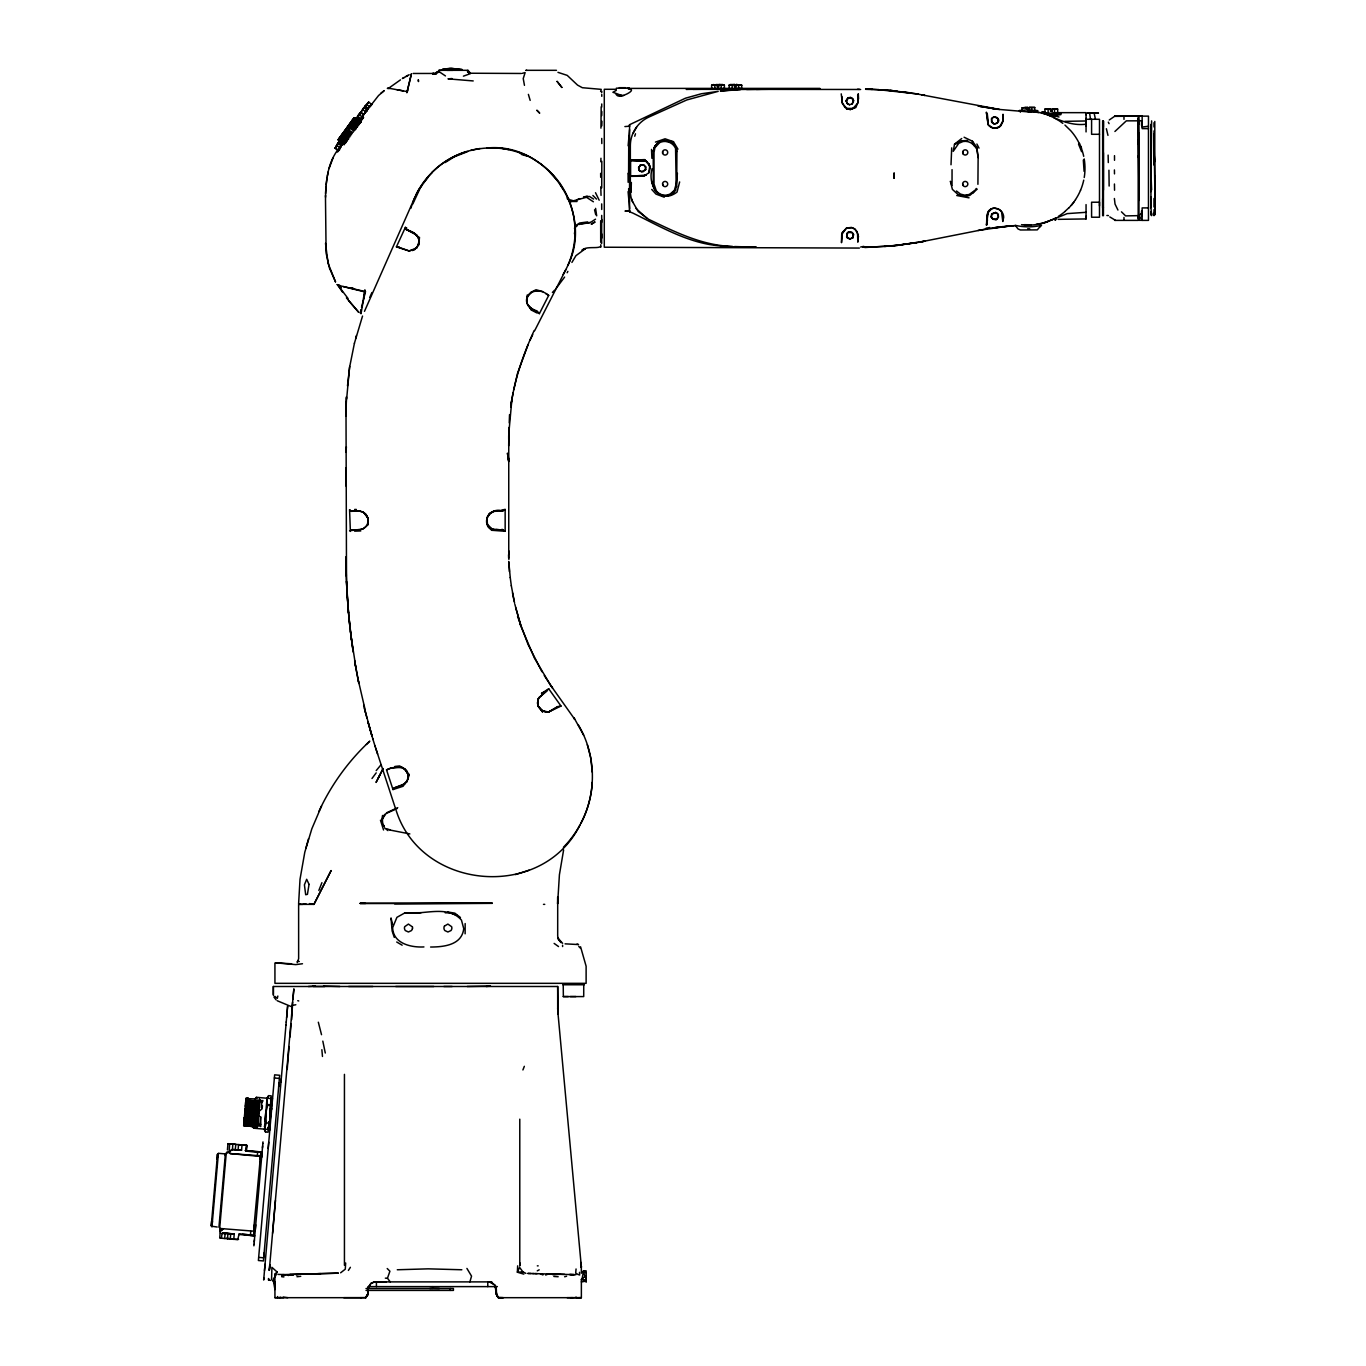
<?xml version="1.0" encoding="UTF-8"?>
<svg xmlns="http://www.w3.org/2000/svg" width="1366" height="1366" viewBox="0 0 1366 1366"><rect width="100%" height="100%" fill="white"/><g stroke="black" fill="none" stroke-linecap="round" stroke-linejoin="round"><path stroke-width="1.5" d="M335.507 281.84L329.479 268.129L326.115 253.154L325.501 199.538C325.723 179.595 327.891 157.619 343.805 143.276M508.715 439.869L508.767 433.346M583.743 984.766L583.709 996.582L563.355 996.582L563.219 984.766M578.211 1297.683L581.37 1297.683L581.37 1279.43L586.116 1275.537L586.116 1281.889L586.116 1270.824L583.606 1270.807L581.37 1273.197L581.301 1266.299L581.335 1267.221M714.828 88.483L714.828 85.221L713.564 84.538L711.635 85.221L711.635 88.483L715.972 89.268L711.635 88.483M894.132 173.602L894.132 178.297L894.132 172.748M952.051 169.64L952.034 185.469L950.377 181.285L952.392 189.379L958.112 194.587L963.184 196.004L969.775 195.423L977.253 189.123M1058.121 219.345L1086.055 218.936L1086.055 216.238M1086.055 131.921L1086.055 124.204C1072.242 125.945 1059.675 120.498 1047.568 114.71A56.894 56.894 0 0 0 1026.976 111.414M1103.438 127.328L1103.438 121.267M1138.988 133.219L1138.971 200.461L1138.185 118.398L1138.971 124.255L1138.185 123.333M1150.821 196.994L1150.821 207.683L1151.623 120.874M1150.821 205.088L1150.821 197.438M1150.821 191.616L1150.821 129.258M1153.997 209.664L1153.997 215.674L1154.782 211.371M1154.782 202.117L1154.782 175.941M1154.782 185.656L1153.997 133.902M274.942 1289.572L273.61 1281.974L274.925 1284.364L274.942 1297.683L278.083 1297.683M465.123 933.815L465.157 923.553M729.359 89.268L738.579 88.483L738.596 84.812L736.172 84.538L736.172 86.912L734.601 86.912L734.601 84.538L730.247 84.538L729 85.273L729.598 89.268L729 88.483M858.565 99.018L858.292 93.776L857.677 103.201L853.016 108.426L846.835 108.409L842.429 103.628L841.234 93.861M1086.055 114.778L1086.055 112.661L1055.696 112.661M1150.821 143.55L1150.838 124.391M1151.606 215.657L1151.623 213.523M346.008 415.896L346.418 397.369M508.681 445.811L508.972 427.49M601.723 107.06L601.74 103.97M630.511 176.897L630.511 159.668M1084.092 171.348L1083.323 160.078M1086.055 118.381L1086.055 119.901M1138.185 143.976L1138.185 116.127L1114.878 116.127L1109.26 119.986M600.938 128.148L601.177 106.838M679.653 181.917L677.024 192.077C660.068 205.037 647.125 185.093 652.128 168.616M986.525 225.185L988.199 211.474C993.15 204.61 1003.549 209.271 1003.686 217.211L1002.815 221.497L1001.534 211.764L999.485 209.647L994.499 208.127C985.671 208.878 986.969 218.953 986.525 225.185L987.567 213.096L991.511 208.947M991.579 121.984L991.596 118.466L993.885 116.827L998.017 118.432L998.563 121.045L997.18 123.128L993.97 124.05L991.579 121.984L994.397 123.964L997.402 123.111L998.461 119.491L996.719 117.374L994.038 116.827L991.562 118.688L991.87 122.462M1052.11 111.38L1052.11 109.024L1057.66 109.126L1057.694 113.702L1044.922 113.754L1044.973 109.075L1050.522 109.024L1050.522 111.38L1052.11 111.38L1052.11 109.126L1057.66 109.126M439.442 1288.514L432.732 1288.394L432.732 1286.618M270.929 1099.34L272.005 1100.45L271.117 1098.23L271.902 1100.04L270.741 1101.372L271.219 1095.873L268.675 1095.634L267.07 1098.008L266.712 1102.311L267.89 1104.735L265.721 1112.914L266.285 1122.903L264.321 1129.545L265.499 1131.987L268.043 1132.209L271.185 1109.721L269.939 1111.958L270.844 1113.614L269.939 1115.219L272.158 1098.196L271.117 1098.23L271.902 1100.176L271.031 1099.664L272.141 1098.332M325.501 197.216L325.518 195.338M508.75 554.579L508.75 434.012L511.806 400.375M508.715 438.503L508.767 433.415M596.686 215.828L595.576 208.366M628.77 136.002L628.599 174.216M1086.055 113.856L1086.055 126.27M629.555 210.518L625.269 211.064L629.555 210.518L629.555 211.798L632.697 213.011C662.305 227.456 691.606 245.351 725.517 246.136A157.875 157.875 0 0 0 738.852 247.144L756.354 247.212L734.584 246.546M1022.041 110.68L1022.075 107.829L1027.625 107.436L1027.625 109.809L1029.196 109.809L1029.196 107.436L1034.728 107.47L1034.796 111.38M1031.586 110.663L1031.62 107.726M346.042 409.493L346.452 396.721M601.757 115.547L601.825 111.517M601.825 161.29L601.723 187.859M601.706 222.368L601.774 219.431M346.11 405.241L346.008 412.805L346.23 401.553M631.109 192.367L631.348 182.481M677.416 173.294L675.726 190.062L671.048 194.501M508.715 436.505L508.92 428.651M841.695 234.371L841.49 242.687L842.481 232.271L846.288 228.293L852.043 227.712L854.996 229.266L857.541 233.193L857.814 242.141L857.865 234.474L858.463 237.086L856.909 231.417L854.621 228.788L851.411 227.422L846.476 228.105L841.695 234.371L842.481 232.271M270.622 1102.755L269.341 1130.433L269.956 1125.96L268.863 1125.413L268.47 1127.274L269.956 1125.96L268.47 1127.274M367.864 1289.419L367.727 1294.763L365.678 1297.683L274.942 1297.683M601.808 125.843L601.945 121.25M538.016 705.915L538.221 698.709L548.756 688.823L560.999 706.051L548.517 712.028L543.327 711.345L538.016 705.915L538.221 698.709M662.51 183.761L662.869 185.383A2.595 2.595 0 0 0 666.932 185.896A2.595 2.595 0 0 0 666.488 181.832A2.595 2.595 0 0 0 662.63 183.198L662.869 185.383M962.637 183.744L962.996 185.366A2.595 2.595 0 0 0 966.274 186.408A2.595 2.595 0 0 0 967.726 183.283A2.595 2.595 0 0 0 964.806 181.473L964.259 181.61A2.595 2.595 0 0 0 962.654 183.744L962.996 185.366M977.919 184.308L978.124 157.585L976.844 147.391L972.524 141.261L964.089 137.232M492.272 903.353L360.009 903.404L492.306 903.25L394.603 903.831M349.576 530.742L362.929 529.018L367.676 525.056L367.932 518.312C366.122 510.816 357.397 510.235 351.079 511.004L349.576 509.894L350.379 531.425M509.228 422.914L509.535 414.632M253.939 1226.788L260.496 1155.858M325.569 193.545L325.859 188.064M346.264 447.843L346.008 452.214L346.383 446.819M359.019 511.021L362.827 511.874L365.917 514.367L367.932 518.312L367.676 523.4C365.49 530.486 357.311 530.435 351.267 529.974M406.846 228.122L405.378 227.354L396.413 246.87L408.707 250.866L414.683 249.636L418.799 244.702L419.499 237.274M972.524 141.261L972.455 142.986L976.946 149.321L978.124 157.585M346.093 449.653L346.025 451.275L346.127 449.465M517.663 1265.838L517.373 1272.207L523.827 1274.137M346.64 399.026L349.525 367.608L354.443 343.139M254.776 1235.854L253.598 1235.274L254.383 1224.807M268.692 1280.352L268.556 1278.508L268.726 1280.113M600.767 161.751L600.955 158.251M628.155 145.803L629.555 129.668M287.219 1069.458L289.029 1046.595M710.115 89.268L711.925 88.79M262.887 1100.467L262.801 1101.303M527.242 294.988L526.798 302.398L527.976 305.369L531.511 310.133L536.975 312.968M227.439 1149.933L227.951 1143.683L246.819 1145.34L246.375 1150.616L261.623 1151.948L245.778 1151.179L246.819 1145.34M600.613 91.488L601.228 89.353L582.343 87.714L577.562 85.119L567.214 75.369L557.96 72.347M211.662 1221.067L211.218 1226.105L217.536 1154.031L217.092 1159.068M218.936 1227.283L225.39 1153.928L218.389 1153.314L218.082 1156.695M260.804 1124.286L260.684 1116.739L259.779 1125.84L257.901 1125.704L259.899 1100.894M345.666 1263.004L345.274 1269.168L340.629 1272.805M253.41 1231.142L223.409 1228.751L220.353 1231.176L220.063 1228.461L220.148 1232.781M574.454 233.876L575.137 228.72M227.951 1143.718L229.676 1143.94L229.129 1151.726L230.256 1153.57L260.428 1156.456M259.677 1101.918L259.455 1098.93L258.311 1117.508L246.102 1116.449L244.343 1117.627L258.191 1118.822L244.343 1117.627L246.563 1116.671M291.043 1023.766L290.053 1036.982M1056.379 112.9L1060.75 113.122L1057.113 113.754M245.453 1104.855L243.66 1125.499L256.996 1127.121L257.969 1121.281L244.121 1120.086L245.88 1119.027L258.072 1120.086L257.815 1117.644M261.435 1107.724L261.999 1100.569L259.847 1100.945M645.418 169.999L645.572 166.754L643.54 164.808L640.705 164.808L638.588 167.95L639.681 171.006L643.027 171.774L645.674 169.589L645.572 166.754M226.483 1238.211L237.786 1239.679L239.084 1233.891L253.598 1235.274M235.311 1149.643L235.755 1144.367L232.835 1144.11L232.442 1149.387L229.129 1151.726L232.442 1149.387L241.56 1150.189L242.038 1144.93L246.358 1145.306L246.375 1150.616L245.06 1150.496M261.862 1102.311L261.999 1100.569M1108.936 170.221L1109.141 186.049M218.372 1153.519L217.433 1154.987M253.974 1230.22L254.11 1235.803M225.253 1155.619L225.39 1153.928M219.67 1228.427L226.244 1153.211L227.234 1151.777L230.256 1153.57L260.496 1155.824L260.855 1152.375C263.296 1150.087 258.584 1157.907 260.155 1159.836L261.657 1157.036L261.572 1151.948M260.786 1124.525L260.616 1126.643L259.967 1124.303M230.291 1239.03L230.717 1233.754L234.235 1234.061L233.774 1239.338L219.704 1238.057L220.131 1233.139M253.547 1126.25L256.996 1127.07L257.662 1124.747M265.055 1121.059L265.721 1112.914M270.161 1265.445L269.29 1270.363L292.341 1006.605M407.188 91.505L411.439 73.747L406.863 92.768L407.239 91.454M638.588 167.95L640.705 164.808M212.447 1221.136L211.935 1226.958L218.253 1154.953M245.317 1125.277L257.593 1125.618L257.047 1126.506L243.66 1125.499L256.996 1127.035M243.711 1124.884L245.795 1125.516L245.385 1124.542M245.556 1103.66L246.034 1098.349L248.185 1098.196L246.034 1098.349L245.709 1101.901L259.557 1103.113L247.434 1101.15L259.642 1102.208L247.946 1100.825L245.709 1101.901L245.419 1105.248L259.267 1106.477L245.419 1105.248M256.996 1127.07L245.334 1125.379M259.899 1162.808L259.967 1161.92M281.157 1080.045L281.259 1078.986L280.986 1081.992M269.29 1270.363L269.768 1264.711M347.476 385.98L349.713 366.447M1103.438 152.736L1103.438 190.028M227.49 1238.791L227.951 1233.532L225.236 1233.276L222.06 1233.396L221.412 1238.245M238.094 1149.831L238.538 1144.623L242.038 1144.93M244.873 1111.634L245.112 1108.799M325.893 187.603L326.013 186.254M245.965 1123.62C270.263 1126.147 251.088 1121.879 245.897 1124.355L257.645 1124.986M246.034 1122.664L244.463 1122.186L257.798 1123.347L246.034 1122.664C248.288 1118.43 271.885 1124.952 246.119 1121.691M246.819 1113.802L246.7 1115.185L245.095 1114.98C287.253 1118.173 218.56 1110.814 258.072 1114.776M246.956 1112.265L247.075 1110.848L258.789 1111.89L258.669 1113.307L244.821 1112.095L246.956 1112.265L247.075 1110.848M247.212 1109.329L258.925 1110.473L245.607 1109.312L247.212 1109.329L247.331 1107.963L259.045 1109.107L247.331 1107.963M247.673 1103.95L247.775 1102.823L259.472 1104.138L247.28 1103.079L247.161 1104.189L259.369 1105.265L247.161 1104.189M258.925 1104.923L259.028 1103.813M258.464 1110.319L258.584 1108.953M259.13 1102.703L259.199 1101.799M257.286 1123.655L257.371 1122.664M257.354 1155.568L257.696 1151.606M238.726 1234.454L254.076 1235.803L250.456 1235.479L250.729 1231.347M253.888 1245.826L254.025 1244.341M254.417 1239.867L254.008 1244.477M254.23 1241.933L262.631 1145.92M262.835 1143.632L262.989 1141.891M254.947 1224.773L253.871 1231.671L255.288 1229.844L255.732 1224.841M262.46 1147.969L262.853 1143.479M266.865 1100.279L264.526 1126.967M271.117 1098.23L269.956 1114.263L270.844 1113.614M268.692 1126.318L269.341 1130.433L271.902 1100.04L271.031 1099.664L270.741 1101.372M258.669 1257.369L258.396 1260.511L263.433 1260.955L279.671 1075.281L274.651 1074.837L258.669 1257.369L263.706 1257.813M268.197 1148.465L268.743 1142.181M271.595 1109.653L271.732 1108.185M263.809 1256.686L264.15 1252.878M278.681 1086.687L278.988 1083.084M286.638 1017.568L287.065 1012.633M287.253 1010.379L287.338 1009.44M287.406 1008.603L287.628 1006.196L287.116 1012.086M264.748 1267.699L263.672 1280.01L263.86 1277.927M264.782 1267.307L286.006 1024.637M286.228 1022.092L286.689 1016.816M286.758 1016.048L287.167 1011.455M264.492 1270.585L265.055 1264.267M285.972 1025.012L286.245 1021.956M292.29 1005.342L292.563 1002.251M292.819 999.331L293.895 988.864L292.187 1006.605M272.602 1233.276L275.471 1200.441M246.324 1119.335L244.121 1120.086L257.474 1121.486L258.072 1120.086M258.703 1107.502L245.317 1106.545L259.164 1107.758L258.823 1106.238M270.024 1127.701L270.126 1126.404M576.059 1268.98L575.684 1273.112L578.518 1274.751M1154.765 193.989L1154.782 214.991L1154.782 121.437M408.144 778.774C410.568 765.814 394.603 765.353 386.527 769.895L392.998 789.565L403.072 786.27L407.99 779.354L408.997 774.044L406.863 781.659M297.173 962.637L298.642 958.744L298.625 904.36L313.941 904.36L331.084 870.62L313.941 904.36L309.467 903.592M592.263 782.274C590.88 806.486 580.465 830.033 563.424 847.279M676.699 186.869L676.938 151.011M238.606 1239.303L233.774 1239.338M262.409 1105.845L262.118 1108.799L258.823 1111.514M951.709 147.869L951.009 164.757M268.982 1121.708L268.829 1123.125L266.285 1122.903M257.491 1126.694L243.66 1125.499L247.622 1125.738M367.676 525.056L368 522.154M326.201 184.427L326.781 179.919M358.814 122.599L363.868 114.266L360.061 112.883L357.448 116.434L359.36 117.835L357.602 116.537L361.358 112.353L357.55 116.52L359.36 117.835L358.438 119.098L356.509 117.715L355.075 119.713M991.289 216.938C990.282 212.994 996.617 210.671 998.273 214.616L998.392 217.296L996.053 219.721L992.928 219.243L991.289 216.938L992.928 219.243M224.587 1238.484L225.236 1233.276M629.555 126.645L629.555 124.716L685.408 98.215L701.39 93.759L718.209 91.351L686.774 99.957L648.696 117.152C639.647 121.318 632.817 129.941 630.938 139.759A31.606 31.606 0 0 0 630.341 145.701L630.341 190.711A31.691 31.691 0 0 0 631.946 200.563L638.212 211.525L648.662 219.311C675.043 231.947 702.551 245.726 732.466 246.409M601.672 92.649L601.86 91.437M852.947 237.65L853.477 234.201L851.684 232.152L849.242 231.742L846.971 233.125L847.022 237.718L849.737 239.067L852.947 237.65L849.737 239.067M987.464 219.755L986.986 222.931L986.884 215.487M270.861 1100.74L271.817 1099.203M510.782 407.222C514.06 380.482 523.058 354.904 534.174 330.504M991.409 217.109L991.921 213.864M326.918 178.997L327.208 177.204M268.539 1128.214L269.58 1127.923L268.368 1128.623L268.863 1125.413L268.573 1130.228L268.453 1127.445L269.204 1129.016L269.956 1125.96M363.441 298.386L364.944 289.882L364.637 291.863L343.344 286.587M270.041 1110.968L270.28 1108.919M381.592 820.829L382.548 815.468M986.867 115.564L986.372 112.166L988.181 124.869L993.526 128.319L999.246 127.14M327.396 176.112L328.267 171.826M662.63 151.609L662.63 153.282A2.612 2.612 0 0 0 664.679 155.007L665.242 155.041A2.612 2.612 0 0 0 667.701 152.633A2.612 2.612 0 0 0 665.618 149.884A2.612 2.612 0 0 0 662.63 151.609L662.63 153.282M368.683 102.057L366.856 104.687L369.486 106.599L371.894 104.619L368.683 102.057L364.876 106.207L366.788 107.607L365.866 108.887L363.937 107.487L360.966 112.217L363.851 114.334L367.744 108.99M631.246 160.795L644.291 160.42L646.869 161.632L644.445 159.617L630.597 160.266L645.674 161.086L649.789 165.969L648.748 172.748M586.116 1272.788L583.606 1270.807L582.036 1278.849L586.099 1280.864L581.37 1279.43M511.004 403.602L513.189 392.708M357.499 116.366L360.061 112.883M340.441 139.383L340.219 140.527L338.734 138.922L353.145 119.098L338.102 139.793L339.536 141.449L340.441 139.383L345.41 142.986M653.136 151.421L654.929 146.008L660 141.535M563.612 849.942L559.411 874.769L557.618 903.78L557.704 897.035L557.687 936.034L558.421 939.501L561.102 942.642L557.704 937.861L562.621 943.308M361.034 309.706L361 313.753L364.756 292.17M367.744 1293.858L365.661 1297.683L367.744 1294.114M361.529 307.384L365.542 291.504M277.827 996.036L277.315 998.392L274.788 996.275M962.757 151.609L962.996 153.777A2.612 2.612 0 0 0 967.179 154.153A2.612 2.612 0 0 0 966.274 150.055A2.612 2.612 0 0 0 962.637 152.155L962.996 153.777M284.196 1274.598L281.84 1275.554L282.677 1274.632L293.263 1275.195M513.77 389.856L517.492 373.413L527.993 344.881M1153.963 206.966L1153.98 198.48M340.885 147.289L337.846 150.123L335.233 148.211L337.948 143.276L335.233 148.211L338.58 150.465L343.481 142.371M736.172 84.538L741.772 85.238L741.567 89.268L736.496 89.268M329.035 168.564L332.894 158.285M354.409 343.276L362.536 316.041M346.366 141.654L341.398 138.051L341.056 139.349L345.632 142.679M321.556 806.025L311.841 828.786L304.806 852.162L300.025 879.243L298.608 903.746L299.991 903.746M355.638 338.409L356.406 335.558M305.83 848.303L308.528 838.758M469.887 1281.889L471.543 1276.134L466.916 1268.416M347.596 139.981L342.627 136.361L342.2 137.795L346.776 141.108M635.48 133.766L634.746 136.224M367.915 1288.497L370.801 1283.511L374.438 1281.889L386.305 1281.889M410.893 208.247L411.849 205.156M847.261 103.526L846.305 101.46L848.423 97.669L851.581 97.754L853.613 100.623L851.957 104.089L849.413 104.687L847.261 103.526L846.237 100.418L848.423 97.669M348.893 138.171L344.061 134.38L343.6 135.866L348.159 139.195M397.233 246.734L409.373 251.002L417.006 247.656L419.277 240.826L418.764 238.162L414.069 232.971L405.992 229.334L405.378 227.354M1102.652 132.263L1103.438 128.643M363.544 114.761L358.302 121.984L363.868 114.266L363.1 115.376M418.389 245.504L419.277 240.826L417.176 235.447L405.992 229.334C411.525 231.571 419.345 234.132 419.311 241.389M338.068 143.362L339.861 144.659L337.948 143.276L335.233 148.211L337.948 143.276L339.861 144.659L340.8 143.379L338.87 141.996L340.8 143.379L339.024 142.098L340.868 140.476M390.232 1281.889L387.466 1278.235L389.908 1271.234L387.21 1268.519M275.71 1275.793L277.059 1271.951L271.919 1267.341L271.561 1279.259L274.429 1282.93L273.576 1278.047L274.942 1284.057L274.908 1274.171L277.059 1271.951M1059.606 113.754L1060.75 113.122M360.966 112.217L363.937 107.487L365.866 108.887M355.655 120.054L356.509 117.715L358.438 119.098M364.483 311.346L415.042 196.994M412.754 204.097L419.857 188.832M271.51 1105.777L269.956 1114.263M522.905 1069.954L524.339 1066.317M412.925 202.1L414.12 199.094A84.111 84.111 0 0 1 420.028 187.586M318.859 890.427L321.932 882.675M243.831 1123.535L244.258 1118.481M567.778 265.602C594.705 211.85 546.776 141.808 486.877 148.023M852.282 238.179L853.477 234.201M369.776 297.361L371.894 292.58M571.91 262.426L575.94 255.664L585.416 248.68L582.001 250.149C586.356 245.795 598.154 249.056 600.63 246.358M269.597 1127.633L269.341 1130.433M383.47 825.354L384.307 826.567C381.677 822.895 381.797 817.739 384.768 814.324M350.55 122.684L342.285 134.671L343.6 135.866L344.061 134.38M530.11 340.066L532.706 334.602M580.874 823.356C597.147 792.878 596.088 754.169 578.16 724.612M318.893 811.472C331.084 785.023 348.432 760.982 369.776 741.14L366.412 744.47M470.177 72.91L467.923 70.315L438.998 70.315L437.444 72.449M633.107 133.305L636.607 127.175M299.188 904.36L302.723 904.36M380.124 774.454L376.043 782.445L383.129 768.529M973.07 192.982L976.314 188.457M378.297 778.022L382.941 768.904M531.511 310.133L529.94 307.709L539.382 313.634L548.705 295.38L545.922 293.792M534.635 330.743L565.9 269.512M347.084 140.954L340.663 136.293L338.734 138.922L343.566 142.423M259.284 1100.876L246.136 1100.228L259.711 1101.406L259.813 1099.852M567.146 272.739L567.863 271.39M415.913 195.099C425.697 174.541 444.24 158.593 465.96 151.865M267.019 1098.571L268.675 1095.634M270.212 1120.701L268.829 1123.125L269.478 1128.845M579.799 825.354C542.097 900.775 421.479 890.717 396.191 810.55M340.168 136.959L342.695 133.595M245.778 1151.179L246.887 1150.65M574.454 228.327L576.418 225.031L579.696 222.999L587.773 221.907M1075.52 199.573L1076.937 197.336A56.074 56.074 0 0 0 1080.54 190.233M564.602 277.093L555.808 288.824M407.683 90.31L407.392 91.624M420.677 187.381L422.606 184.427M505.147 509.45L502.722 511.038C492.494 507.23 482.249 517.936 488.43 527.378L491.709 530.281L505.164 531.289L505.147 509.45L501.92 509.928M348.381 1270.431L350.396 1267.307M339.536 141.449L340.322 140.374M392.998 789.565L394.057 787.977L402.748 785.109L406.812 781.728L402.748 785.109M502.722 511.038L493.45 511.362L490.548 512.728C484.845 517.031 485.596 526.2 492.101 529.154L502.756 529.991L495.96 529.53M357.414 125.638L363.595 117.408M256.381 1097.308L255.083 1099.203L256.398 1097.308L272.551 1098.725M382.514 818.695L386.117 813.487L396.925 808.706M653.733 148.467L657.439 143.157M358.848 124.477L354.375 120.242L359.48 123.606M719.165 89.268L723.758 88.483M345.649 132.195L345.171 133.697L345.649 132.195L350.55 135.917M354.545 118.876L355.809 119.064C353.35 119.508 360.163 118.125 360.675 121.967L353.965 117.971M348.176 128.763C349.645 126.116 347.869 132.109 353.179 132.297M358.558 125.399L352.291 120.84L353.914 121.642L352.769 122.462L353.914 121.642L358.49 124.972M851.957 104.089L853.391 102.074L853.016 99.172L850.233 97.447L847.193 98.642M342.627 136.361L342.2 137.795L340.663 136.293M996.053 219.721L998.392 217.074L998.051 214.325L995.575 212.43M353.794 118.21L352.018 120.669L354.46 117.886L360.726 122.428M338.853 138.769L338.102 139.793L342.934 143.31M355.843 129.189L349.611 124.665L351.096 125.552L349.816 126.475L351.096 125.552L355.655 128.865M346.862 131.375C347.169 127.806 346.742 134.91 351.438 134.688L346.486 131.068M341.398 138.051L341.056 139.349L339.793 137.966L346.076 142.542M356.321 127.943L351.369 124.357L352.616 123.452L357.175 126.782M371.347 104.021L363.851 114.334L378.519 95.569L384.222 90.651M423.511 183.164L428.241 177.085M371.996 778.5L376.179 772.866M339.741 149.526L337.419 152.07M1071.285 205.395L1073.761 202.322M376.213 770.595L380.909 764.909M657.644 143.123L654.587 146.777L653.238 151.199L653.238 184.034C652.709 195.218 668.862 200.29 674.872 190.83M365.661 1297.683L367.71 1295.292L367.932 1287.609L371.193 1283.203L374.643 1281.889M359.531 122.155L363.168 117.937M490.548 512.728L486.928 518.004L487.474 524.544L492.101 529.154M633.431 176.265L630.631 176.231L646.169 175.087L642.891 176.112M531.408 292.034L527.481 296.251L526.798 302.398L527.481 296.251L531.408 292.034L536.035 289.746L542.712 291.556M269.887 1111.121L271.185 1109.721M554.664 290.104L552.393 292.461M645.674 169.589L641.508 171.877L638.912 170.05L638.639 167.215M576.145 226.756L577.459 225.407M1036.213 110.629L1037.904 110.714L1027.283 109.792L1019.241 110.697L1022.707 110.458M1142.147 212.584L1138.988 215.726L1142.147 220.353L1138.988 220.302M1068.844 207.82L1064.951 211.44M991.579 214.445L995.899 212.515M1114.912 131.477L1126.318 120.857L1138.185 120.823M431.998 172.372L436.744 167.967A83.616 83.616 0 0 1 449.943 158.678A84.06 84.06 0 0 1 461.64 153.163A83.104 83.104 0 0 1 467.77 151.114L480.047 148.484M360.317 313.156L360.948 310.15M220.353 1231.176L223.409 1228.751L220.063 1228.461M269.495 1128.077L268.402 1128.999L268.453 1127.411L269.051 1128.265M741.772 88.483L738.579 88.483M437.718 72.21L434.883 73.457L413.13 73.474M380.772 93.349L383.778 90.993M961.732 138.512L954.544 144.13L953.212 151.336L958.744 143.345L963.03 141.518A11.56 11.56 0 0 1 974.556 146.145M366.856 104.687L364.876 106.207L366.788 107.607M288.311 1275.554L289.882 1274.444M974.078 191.001L969.126 194.501L964.669 195.15L960.469 194.092L956.456 191.001M364.602 291.419L338.085 285.323L348.074 298.556M445.077 162.571L454.366 156.783L467.77 151.558M581.37 1281.889L586.116 1281.154M578.774 224.485L590.402 222.504L595.525 219.175M400.46 79.86L388.2 88.568M739.16 89.268L743.445 89.268L710.132 88.858M558.182 706.649L548.517 712.028M412.498 250.559L417.006 247.656M548.756 688.823L541.465 693.382L546.963 690.974L538.887 697.548L537.419 702.961L538.221 706.376L542.49 711.857L538.221 706.376M405.224 783.555L394.057 787.977M277.981 1274.393L284.777 1274.598M997.026 128.114L1000.817 125.774L1002.917 121.608L1003.02 114.266L1002.764 121.028L999.792 126.697L996.548 128.114A7.974 7.974 0 0 1 987.874 124.135L987.242 113.498L987.891 124.135M435.959 73.235L438.725 72.21M402.372 78.528L409.185 74.754M402.68 78.34L404.097 77.538M367.403 110.8L365.729 111.756L363.083 109.826M430.597 947.031C443.796 946.98 461.896 945.118 463.74 928.658L461.469 920.121C447.809 904.429 423.221 915.254 405.036 912.795L396.908 917.337L392.64 927.702C393.152 943.616 411.029 947.645 423.938 946.928M405.975 76.496L407.939 75.42M711.635 85.221L717.218 84.538L717.218 86.912L718.806 86.912L718.806 84.538L722.529 84.538L724.39 85.221L724.39 88.483L723.195 89.268M857.694 95.227L857.882 102.655L855.816 107.555L849.874 109.69L855.167 107.214M489.045 514.06L494.885 510.952M537.282 1270.841L539.194 1269.834M436.949 72.21L436.078 72.637L437.308 72.091M1103.438 207.512L1102.652 207.905L1102.652 198.719M386.612 812.77L397.728 807.648M470.587 73.576L463.415 76.154M277.605 1297.7L277.639 1296.556M386.527 769.895L390.813 768.187L401.382 767.197M522.375 73.337L525.142 72.552L523.229 78.579L524.459 85.341M1059.009 116.998L1046.663 113.719L1055.133 113.463L1046.595 113.754L1041.882 111.79L1045.707 112.524M529.052 870.21L515.375 874.599M576.776 199.812L579.884 198.616M545.666 1275.041L548.449 1273.983M729 85.273L734.601 84.538L734.601 86.912M655.458 142.081L665.088 138.803L673.455 141.705L677.946 149.184M618.747 95.569C622.298 97.635 637.973 89.08 628.462 89.063M718.806 84.538L724.39 85.221M1044.666 222.59L1048.764 221.207M741.021 89.268L743.309 88.841M296.456 1275.11L299.461 1274.188M1044.973 109.075L1050.522 109.024M1027.625 107.436L1022.075 107.829M714.828 85.221L717.218 84.538M711.208 89.268L712.984 88.773M279.142 1297.683L280.747 1297.239M564.619 1276.766L566.583 1276.237M996.941 219.089L992.843 219.055M957.549 143.345L954.544 144.13L961.613 140.783L967.726 140.544M863.824 246.375L860.631 247.024M390.283 87.68L387.346 88.363L389.993 88.431M470.894 150.26L477.212 148.911M302.484 963.747L295.739 964.618L275.061 962.791L291.624 963.798M1034.728 107.47L1029.196 107.436M570.612 1297.683L577.255 1297.683M627.711 88.397L819.907 88.397M616.339 90.361L612.924 92.256L621.82 95.535M890.034 246.17L917.184 242.602L986.884 228.822M977.988 230.461L1008.893 226.073L997.658 227.166M922.101 241.697L924.816 241.167L897.206 245.368L864.798 247.536M295.824 1004.744L292.444 1005.41L291.675 1019.582M819.839 88.756L756.713 88.756M279.04 1297.683L283.855 1297.683M452.863 70.315L446.887 70.315M560.999 706.051L557.465 706.632L548.705 711.959L542.285 710.952M916.757 242.602L897.206 245.368M718.021 88.961L711.105 88.91M986.132 228.139L990.008 227.524M1052.076 115.973L1060.972 114.607M567.197 1297.683L572.798 1297.683M360.385 122.377L356.116 118.637M308.426 986.491L315.426 986.15L313.138 985.996M661.571 141.04L673.455 141.705M355.399 118.859L360.539 122.172M992.211 228.054L1012.206 225.817M1002.132 226.739L992.058 228.02L1003.122 226.636M1055.577 113.498L1060.716 113.754L1059.777 113.276M581.728 223.58L590.402 222.504M1142.147 127.038L1148.465 126.287M245.982 1098.845L248.151 1098.588M296.951 1276.732L300.759 1276.305M394.859 766.463L399.589 765.95L404.609 768.751L408.229 774.402L407.99 779.354L408.229 774.402L404.609 768.751M369.486 106.599L370.545 106.48M290.258 1274.427L338.051 1273.18L285.238 1274.563L284.179 1275.554L282.062 1274.649M897.974 245.282L884.673 246.478M1121.264 116.127L1114.878 116.127L1117.32 116.127M337.931 1273.112L336.753 1273.214L338.034 1273.18M486.211 986.491L490.496 986.098L467.189 986.491M963.611 195.884L968.716 195.44M624.894 126.577L629.35 126.201M299.274 961.442L297.276 961.493M452.061 78.545L447.963 78.852L473.217 80.936M1008.415 226.124L1014.101 225.697M1009.508 226.005L1015.553 225.578M348.62 986.491L372.884 986.491M621.188 95.33L617.21 95.586L615.998 94.203M353.914 120.891L354.87 120.362L359.565 123.896M885.441 246.426L865.993 247.212M552.854 1274.734L560.077 1274.273M578.706 1297.7L581.37 1297.683L498.436 1297.683L496.473 1294.541L494.936 1285.099L489.421 1281.889M740.304 89.661L720.326 91.027L739.279 89.319L760.418 89.268L746.604 89.473M640.278 165.081L643.642 164.876L645.623 167.079M522.922 1271.866L517.373 1272.207L519.575 1267.392L522.922 1271.866L525.876 1273.385M962.245 140.886L966.838 140.613M351.079 511.004L359.89 511.038M583.555 196.772L589.531 196.499L593.561 199.077M313.19 986.491L324.749 986.491M429.812 1288.514L432.732 1288.394M852.162 108.802L846.51 109.024L847.688 108.887L844.803 107.299L841.951 102.143L841.934 96.593M354.597 531.152L360.795 530.93M1094.132 113.139L1098.486 113.054L1087.336 113.037L1094.132 113.139L1095.464 119.286M859.368 248.066L604.284 247.229L604.284 89.285L616.186 89.285M343.771 1297.683L361.222 1297.683M502.756 529.991L491.709 530.281L495.312 529.991L490.735 528.437L488.072 525.688M309.911 1273.915L315.426 1273.778M318.227 1273.693L320.703 1273.641M397.284 1269.765L428.207 1268.843L461.845 1269.765M441.696 70.315L438.998 70.315M1030.954 224.775L1024.244 224.69M867.103 247.212L862.868 247.229L872.293 247.092M1138.185 215.64L1125.618 215.896L1121.469 211.832M568.256 996.582L563.202 996.582M1064.831 121.352L1086.055 120.976L1086.055 119.337M525.893 70.315L526.73 70.315M575.906 996.582L570.322 996.582M360.675 1297.683L366.105 1297.58M756.354 89.388L768.221 89.268M693.125 89.353L700.741 89.268M1114.946 116.366L1138.185 116.127M421.07 912.71L405.036 912.795M735.403 88.961L739.655 88.944M1138.988 220.387L1138.988 116.127L1148.465 116.127L1148.465 220.387L1142.147 220.387L1142.147 207.905L1148.465 207.905M631.553 160.215L645.674 161.086M1086.055 212.311L1067.205 213.625L1045.075 222.624A56.809 56.809 0 0 1 1026.976 225.1M556.457 70.315L526.234 70.315M470.929 73.235L521.385 73.474M619.293 87.697L625.611 87.697M723.809 88.756L729.598 88.756M860.631 89.473L690.376 89.336A163.561 163.561 0 0 0 686.278 89.439M617.688 95.586L623.613 95.586M1029.196 109.809L1025.183 107.453M1090.495 112.968L1095.225 112.968M1087.404 119.286L1099.493 119.286L1099.493 217.228L1091.588 217.228L1091.588 202.219L1099.493 202.219L1099.493 205.942M1138.988 120.737L1142.147 120.737M1148.465 128.609L1142.147 128.609L1142.147 116.127L1138.988 116.127M1099.493 134.295L1091.588 134.295L1091.588 119.286M1109.79 216.921L1115.561 220.387M1027.642 228.822L1029.725 228.822M354.614 509.45L356.372 509.45M389.993 829.845L386.561 828.684M543.48 904.36L544.744 904.36M565.08 943.838L578.552 944.572L577.033 944.043M562.98 984.766L584.204 984.766M395.713 986.491L433.842 986.491M443.83 986.491L452.163 986.491M273.354 994.499L273.354 986.491L557.687 986.491L558.028 1013.828L581.318 1266.538M527.771 1273.436L533.73 1273.59M491.828 1281.889L376.418 1281.889L376.418 1286.618M368.069 1286.618L497.378 1286.618M366.02 1288.514L453.427 1288.514L453.427 1290.409L366.02 1290.409M434.388 73.952L432.937 73.952L436.403 73.952M628.104 88.175L629.094 88.175L616.339 88.175M1114.605 220.387L1138.185 220.387L1138.185 140.117L1138.971 142.627M502.722 1297.683L498.3 1297.666L496.78 1295.6L495.329 1285.662L491.931 1282.606L488.584 1281.889M577.05 201.502L570.988 201.468L567.18 198.651M537.333 1265.855L538.17 1265.855M360.009 903.404L365.576 903.455M445.196 912.795L450.063 912.847L456.995 915.305M740.799 88.773L742.558 88.807M323.537 986.047L339.895 986.491M865.566 88.995L890.683 90.412L918.533 94.152M878.201 89.644L915.732 93.725L999.656 109.468M528.044 1273.436L531.084 1273.522M564.653 1274.393L540.253 1273.761L542.951 1274.956M534.789 1273.607L541.773 1273.795M546.793 1273.932L574.283 1274.649L570.237 1274.546M532.603 1273.556L537.026 1273.675M663.381 140.493L667.086 140.596M385.349 1278.166L387.466 1278.235M569.263 1274.529L575.906 1274.734M260.821 1152.17L247.809 1151.214M498.027 1297.495L503.491 1297.683M283.172 1297.085L287.731 1297.683M871.918 89.405L878.765 89.661M303.559 903.831L306.052 903.933M857.506 89.268L859.419 89.353M434.61 73.901L432.783 73.474L435.703 73.73L432.783 73.474M231.537 1149.677L241.56 1150.189M396.413 246.87L399.145 247.024M229.676 1143.94L232.835 1144.11M1031.176 112.132L997.351 109.28M349.594 287.748L352.957 287.936M1106.87 215.469L1108.389 215.572M553.828 1276.459L558.165 1276.732M226.244 1153.211L227.115 1153.263M884.502 90.019L896.677 91.078M468.897 72.859L470.041 72.944M227.951 1233.532L230.717 1233.754M247.673 1098.657L257.559 1099.015M253.7 1124.628L243.797 1123.774L245.897 1124.355L245.504 1123.159M253.7 1128.196L252.727 1126.028L253.717 1128.214L269.853 1129.614M274.361 1077.979L279.398 1078.423M267.89 1104.735L270.417 1104.957L270.605 1106.784M246.58 1110.831L258.789 1111.89M246.102 1116.449L258.311 1117.508M242.448 1234.266L250.405 1234.966M534.806 290.89L539.177 291.282M890.205 90.463L897.018 91.129M903.268 91.864L910.678 92.905M281.618 1276.698L283.872 1276.954M738.596 84.812L741.772 85.238M980.02 106.446L997.675 109.246M992.075 108.477L997.248 109.212L977.988 106.036M212.003 1226.258L217.211 1227.027M341.739 144.779L342.61 144.916M447.672 911.976L454.827 913.137L460.462 917.525M1138.185 218.219L1138.971 214.701L1138.988 218.338M502.278 148.467L508.92 149.594M388.832 88.209L406.88 91.556M397.062 89.746L403.158 90.873M956.746 195.509L969.057 197.831M389.942 830.033L409.851 833.926M355.04 118.364L360.761 122.24M268.453 1279.959L270.519 1280.386M548.705 295.38C531.937 281.584 514.982 303.833 537.009 310.919L539.382 313.634M467.804 71.971L469.016 72.244M1047.346 113.463L1043.061 112.234M850.233 97.447L851.581 97.754M355.467 118.74L354.272 118.176L360.522 122.718L357.363 120.276M850.062 238.93L846.613 236.813L847.859 232.391L852.35 232.681L853.579 235.174M297.771 1000.697L298.744 1000.954M337.265 284.709L339.878 285.409M570.237 199.88L573.464 200.819L570.988 201.468L586.509 197.285L593.39 201.792M521.436 154.426L526.678 156.014M575.82 1297.188L577.186 1297.683M664.269 197.199L655.987 194.092L651.753 189.447M244.241 1124.799L245.795 1125.379M631.895 176.334L643.693 176.197L649.004 172.714L650.284 167.557L649.004 163.8L644.445 159.617M520.122 153.265L523.519 154.58M277.213 1000.732L291.043 1006.503M671.287 142.235L668.503 141.04L672.55 142.986L675.897 147.067L677.024 151.489M540.902 709.927L545.751 712.01M277.281 962.928L278.271 963.372M352.616 123.452L351.267 122.786L357.397 127.243M337.146 284.555L339.041 285.545M1053.903 117.749L1058.53 120.362A56.399 56.399 0 0 1 1062.799 123.367M846.954 103.321L849.55 104.823M396.721 942.011L402.15 945.187M646.784 218.253L636.078 208.503M502.022 529.274L505.164 531.289M359.702 122.923L354.784 119.696L359.719 123.282M357.704 125.689L352.769 122.462L357.704 126.048M353.333 122.479L357.977 125.689M355.399 119.627L360.009 122.889L355.092 119.269M349.576 509.894L351.779 511.465M554.135 943.411L558.523 946.553M541.465 164.381L533.372 159.037A83.206 83.206 0 0 0 527.669 156.014A84.385 84.385 0 0 0 518.687 152.309M342.285 134.671L348.552 139.212M341.568 138.666L346.144 141.979M339.656 140.493L344.147 144.13M359.446 114.915L362.058 116.81M354.375 120.242L359.07 124.169M351.899 124.443L356.475 127.755M350.311 126.628L354.887 129.958M349.816 126.475L354.784 130.077M348.996 127.619L353.999 131.17M347.357 129.941L352.274 133.544M344.864 133.322L349.747 137.027M342.849 136.907L347.408 140.22M340.578 140.015L344.778 143.84M344.198 144.642L339.588 140.578M337.095 145.616L339.724 147.528M356.15 118.586L360.283 122.513M339.758 141.159L344.266 144.557M401.98 767.351L406.522 770.697L408.417 775.734M339.383 140.613L344.078 144.301M469.153 73.047L467.428 71.681L469.784 72.671M384.512 827.864L387.927 830.613M445.453 75.933L438.708 71.408M1064.951 125.074L1070.654 130.624A57.15 57.15 0 0 1 1075.52 136.924L1076.937 139.178A56.074 56.074 0 0 1 1079.447 143.857M344.403 132.434L345.41 133.373M527.635 304.755L531.579 308.648M592.895 195.458L596.515 199.112M549.525 171.826L556.303 179.253M341.159 136.224L342.388 137.522M358.695 312.268L346.418 297.839M358.643 312.233L348.518 300.503M259.796 1100.535L259.83 1100.057M340.083 137.846L341.21 139.144M567.283 197.097L568.854 198.924M638.912 170.05L639.681 171.006M578.774 946.348L579.969 947.85M273.9 996.941L276.034 999.81M363.766 512.455L367.898 518.295M551.164 686.056L575.291 720.087L583.658 735.181M550.191 684.639L552.53 687.986L544.266 675.538M337.948 285.443L342.712 292.375M550.31 684.827L534.396 658.002L519.968 624.057M560.009 184.256L563.338 189.515M468.47 71.356L467.923 70.315M541.943 671.731L528.027 644.393L517.56 616.408M335.49 281.823L328.096 263.399L325.501 243.37M1019.48 110.458L1020.419 112.183M976.895 144.028L979.029 148.126M1151.623 214.974L1150.821 206.778M261.657 1157.036L261.128 1152.067M595.508 192.708L599.179 200.221M1108.321 122.155L1109.055 123.657M1117.934 210.04L1115.032 204.063L1114.383 198.497M412.122 926.677L408.417 924.082L404.695 926.677A4.081 4.081 0 0 0 404.524 928.76A4.269 4.269 0 0 0 405.378 930.587L408.417 931.988L411.439 930.587A4.269 4.269 0 0 0 412.293 928.76M1079.464 143.396L1081.531 148.194M273.541 1281.223L274.942 1284.433M383.556 829.982L380.465 820.198M1078.525 144.13L1081.616 151.677M853.016 99.172L853.613 100.623M254.281 1227.283L255.288 1229.844M271.271 1099.357L271.236 1100.996L271.902 1100.176M652.043 182.361L653.17 185.639M631.621 198.873L632.817 202.424M394.279 937.383L392.144 930.98L391 917.952L392.605 924.56M374.984 745.921L395.303 807.955M375.65 748.039L377.579 753.998M521.129 626.396L515.648 607.597M519.934 622.759L514.828 604.199M372.645 738.34L375.291 746.912M373.02 739.569L367.983 721.982L371.962 736.018M528.386 94.374L530.162 100.384M648.748 163.783L650.114 168.462M587.346 744.726L590.641 757.464L592.349 772.285M371.979 736.052L364.62 709.005M364.671 707.742L357.738 677.912M1138.185 156.1L1138.971 159.088M366.908 717.987L364.415 708.169M318.329 1022.212L321.522 1034.694M363.646 705.01L365.422 712.215M508.63 459.096L508.715 461.554L507.435 453.153L508.715 460.991M508.254 456.295L508.562 458.652M1106.375 128.728L1107.963 135.371M594.552 209.766L595.73 214.684M495.448 1285.765L496.507 1294.285L498.522 1297.683L496.49 1294.678L496.319 1288.804M322.82 1041.114L325.279 1053.015M511.311 585.69L514.572 603.038M583.606 1270.807L584.819 1276.817M358.831 683.41L356.082 669.118M358.541 681.993L354.614 660.666M512.489 592.81L514.162 601.211M580.567 946.792L586.116 966.206L586.116 983.332L274.942 983.332L274.925 963.713M355.211 663.142L350.857 634.831M1151.606 189.908L1150.838 169.879M354.819 661.929L356.133 669.391M354.699 661.229L355.638 666.659M264.56 1126.352L265.499 1131.987M353.248 652.145L352.001 643.574M352.94 650.079L351.164 637.324M1089.624 113.071L1090.478 119.286M574.044 218.423L574.796 224.844A83.838 83.838 0 0 1 574.83 237.769A83.565 83.565 0 0 1 570.083 259.847A83.958 83.958 0 0 1 563.168 274.446M351.899 642.891L348.859 616.681M510.252 577.596L511.328 585.792M351.421 639.288L350.379 630.938M349.747 625.457L350.618 632.97M510.252 577.681L508.767 561.511M349.867 626.533L347.903 605.582M349.798 625.935L348.484 612.651M581.301 1266.299L581.353 1267.546M257.764 1124.303L257.901 1125.704M348.842 616.459L349.115 619.344M321.864 1049.703L322.478 1056.464M1153.997 152.224L1154.782 161.649M581.045 1262.457L581.335 1266.914M348.006 606.897L348.535 613.146L346.503 581.814M348.091 608.075L346.793 588.251M998.461 119.491L998.563 121.045M347.596 601.347L346.998 592.093M629.555 208.656L628.138 191.633M579.491 1272.327L579.662 1275.076M846.237 100.418L846.305 101.46M347.135 594.364L346.503 581.455M976.844 147.391L976.946 149.321M600.784 244.736L600.818 247.195M346.81 588.626L346.298 575.752M509.006 562.297L509.398 571.62M651.531 149.423L651.889 158.302M346.52 581.984L346.008 412.395M600.767 186.8L601.04 195.389M600.681 220.746L600.699 241.782L601.638 243.404L601.706 215.401M562.587 945.238L562.621 946.553M508.545 554.733L508.647 558.131M346.315 576.042L346.008 556.816L346.059 564.073M1108.116 155.092L1108.304 162.571M346.281 486.416L346.042 473.865M346.298 575.581L346.042 563.185M601.74 94.442L601.774 96.337M346.213 483.462L346.008 467.77M346.11 567.419L346.213 572.61M1114.434 184L1114.554 190.233M508.715 550.72L508.886 559.479M1114.417 169.93L1114.485 173.892M601.723 138.427L601.808 143.55M628.07 173.294L628.138 182.293M601.774 233.928L601.825 238.06M600.647 173.328L600.699 177.307M274.908 1274.171L274.942 1277.381M628.667 188.61L628.77 200.051M1054.518 109.041L1054.535 112.968L1050.676 113.754L1048.115 112.968L1048.115 109.724M601.689 203.893L601.723 209.476M346.025 469.836L346.042 473.012M557.687 1009.03L557.67 986.491M346.059 477.178L346.008 467.684L346.025 475.914M1153.98 130.897L1153.997 165.064M1153.98 122.701L1153.997 126.953M1123.979 117.152L1123.979 119.354M1114.502 155.656L1114.519 160.3M1086.055 120.976L1086.055 122.445M732.193 85.238L732.193 88.483M721.197 85.221L721.214 88.483M519.78 1262.713L519.78 1265.923M273.354 986.491L273.354 995.302M1150.821 211.85L1150.821 214.957M1141.566 120.686L1141.566 125.706M1141.566 210.979L1141.566 216.579M1123.979 217.45L1123.979 219.755M1103.438 120.959L1103.438 215.708M1102.652 120.789L1102.652 215.708M1086.055 204.593L1086.055 218.936M629.555 124.716L629.555 211.798M519.78 1119.164L519.78 1265.531M487.782 1281.889L487.782 1286.618M450.268 1288.514L450.268 1290.409M344.437 1074.359L344.437 1265.326M274.942 1281.889L274.942 1286.618M269.939 1111.958L269.939 1115.219M1084.211 158.934A56.809 56.809 0 0 1 1084.843 172.236A56.518 56.518 0 0 1 1084.228 177.512M1080.506 190.352A56.809 56.809 0 0 0 1083.084 182.788A56.518 56.518 0 0 0 1083.733 180.124M1075.486 199.709A56.809 56.809 0 0 1 1068.775 207.991M1064.848 211.628A56.809 56.809 0 0 1 1058.394 216.357M1056.106 217.723A56.809 56.809 0 0 1 1051.359 220.114M1026.754 225.049A56.809 56.809 0 0 1 1021.529 224.673M1041.285 112.985A56.809 56.809 0 0 1 1051.342 116.383M1080.506 146.162A56.809 56.809 0 0 1 1083.716 156.322M1028.308 111.688A56.399 56.399 0 0 1 1038.86 112.661M1036.248 224.28A56.108 56.108 0 0 0 1041.473 223.307A56.706 56.706 0 0 0 1051.513 219.892M420.301 187.688A83.565 83.565 0 0 1 432.288 172.492M477.417 149.099A83.565 83.565 0 0 1 518.773 152.48M541.499 164.535A83.565 83.565 0 0 1 553.435 175.394M553.401 175.258A83.155 83.155 0 0 1 559.497 182.805M559.479 182.771A83.838 83.838 0 0 1 574.027 218.406M412.361 926.677A4.081 4.081 0 0 1 412.549 928.76M309.04 884.365L307.435 894.337L305.694 894.73L304.413 884.844L306.684 879.294L309.04 884.365M269.017 1124.218L268.829 1127.155L268.863 1124.201M676.17 184.034L674.36 190.318L670.296 193.904A10.962 10.962 0 0 1 656.278 190.864L654.024 184.034L654.024 152.446L654.912 147.665L659.505 142.696C665.464 139.673 672.857 142.252 675.572 148.399L676.17 184.034M356.526 117.715L355.689 120.071L356.526 117.715M1039.731 226.995L1037.272 229.881L1020.385 229.983L1018.029 228.942L1015.245 225.339L1016.202 225.544A58.533 58.533 0 0 0 1029.622 226.824A59.182 59.182 0 0 0 1035.018 226.449A59.609 59.609 0 0 0 1041.524 225.339L1039.731 226.995M1056.055 218.304L1055.32 220.302L1056.055 218.304M444.479 926.063L444.189 926.677A4.081 4.081 0 0 0 444.018 928.76A4.269 4.269 0 0 0 444.872 930.587L447.894 931.988L450.934 930.587A4.269 4.269 0 0 0 451.787 928.76A4.081 4.081 0 0 0 451.617 926.677L447.894 924.082L444.479 926.063M339.024 149.867L337.897 150.055L339.024 149.867M594.842 222.077L591.427 224.178L594.842 222.077M223.939 1232.764L222.06 1233.396L234.235 1234.061L223.939 1232.764M442.413 69.427L451.77 68.402L462.135 69.581L449.824 68.3L442.413 69.427M586.919 196.516L585.638 196.584L587.943 196.584L586.919 196.516M868.81 89.336L865.634 89.285L872.259 89.405L868.81 89.336M924.731 95.398L921.743 94.817L924.816 95.398M340.476 287.184L339.707 286.467L341.039 287.953L340.476 287.184M539.587 113.037L536.958 110.339L539.587 113.037M561.853 87.458L557.106 81.397L561.853 87.458M574.676 719.165L573.737 717.833L574.676 719.165M418.474 81.465L418.337 79.894L418.474 81.465M558.028 1013.828L557.687 1008.689L558.011 1013.743M508.715 461.486L508.63 458.805L508.715 461.435"/></g></svg>
